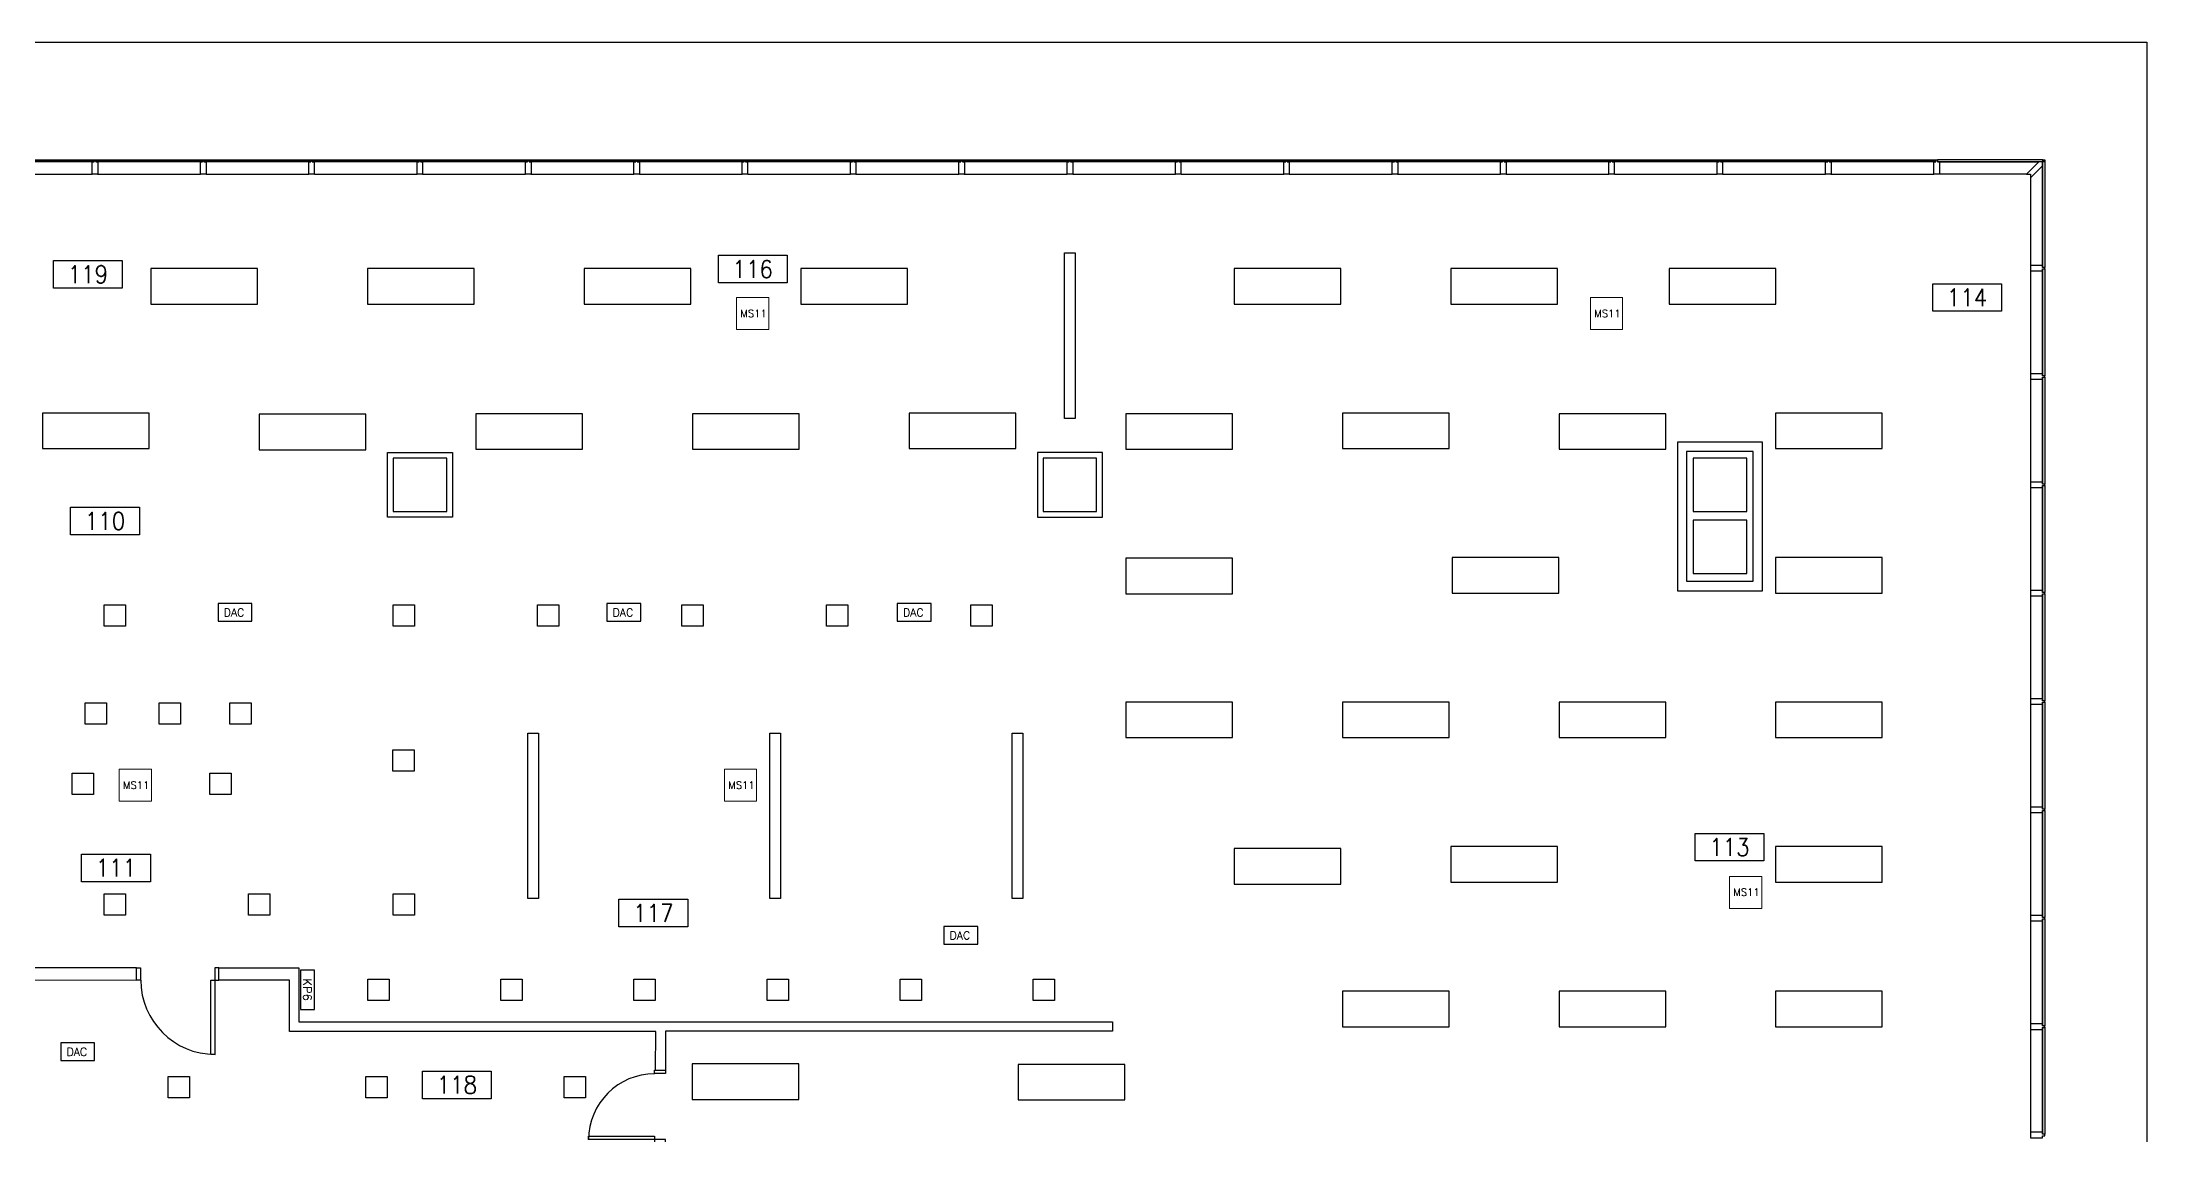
# Model space of a CAD drawing. Header units: feet. Extents: x 0 to 2667, y 0 to 1710.
# Drawn here: x 1483 to 2667, y 1095 to 1710 of the extents above; entities that cross this region are included whole.
import ezdxf
from ezdxf.enums import TextEntityAlignment as Align

# ---------------------------------------------------------------- set-up
doc = ezdxf.new("R2010")
doc.units = ezdxf.units.FT
doc.header["$LTSCALE"] = 400
doc.header["$MEASUREMENT"] = 0
doc.set_wipeout_variables(frame=1)
doc.layers.get('0').update_dxf_attribs({"color": 255})
for name, color, linetype in [('Doors', 7, 'Continuous'), ('FLT-FIXTURES', 3, 'Continuous'), ('FLT-PERIPHERALS', 6, 'Continuous')]:
    doc.layers.add(name, color=color, linetype=linetype)
doc.styles.add('MB M light', font='romans.shx', dxfattribs={"width": 0.9})
doc.styles.add('SIMPLEX', font='simplex.shx')
doc.styles.get("Standard").update_dxf_attribs({"font": 'romans.shx'})

# ---------------------------------------------------------------- blocks, each defined once
blk = doc.blocks.new('Mullion-Corner')
for p, q in [((-174, 174), (-227, 174)), ((-227, 174), (-59, 6)), ((-6, 59), (-174, 227)), ((-174, 227), (-174, 174)), ((-59, 6), (-6, 6)), ((-6, 6), (-6, 59))]:
    blk.add_line(p, q)
blk.add_lwpolyline([(26, -26), (0, -26), (0, 0), (26, 0)], close=True)
blk = doc.blocks.new('Mullion')
for p, q in [((-37.5, 6), (-37.5, 174)), ((-37.5, 174), (37.5, 174)), ((-9.5, 6), (-37.5, 6)), ((-9.5, -26), (-9.5, 6)), ((37.5, 6), (9.5, 6)), ((9.5, 6), (9.5, -26)), ((37.5, 174), (37.5, 6)), ((9.5, -26), (-9.5, -26))]:
    blk.add_line(p, q)
blk = doc.blocks.new('RecMullion')
for p, q in [((74048, -15082), (74048, -16507)), ((74216, -16507), (74216, -15082))]:
    blk.add_line(p, q)
blk = doc.blocks.new('MB M room tag')
at = {"style": 'MB M light', "width": 0.9}
for tag, p in [('ROOM2', (0, 8.07)), ('AREA2', (0, -4.24))]:
    blk.add_attdef(tag, text='', height=1.75, dxfattribs=at).set_placement(p, align=Align.MIDDLE)
blk.add_wipeout([(-4.76, 3.81), (-4.76, 0), (4.76, 0), (4.76, 3.81)])
blk.add_lwpolyline([(-4.76, 3.81), (4.76, 3.81), (4.76, 0), (-4.76, 0)], close=True)
for tag, p in [('ROOM1', (0, 5.5)), ('AREA1', (0, -1.67))]:
    blk.add_attdef(tag, text='', height=1.75, dxfattribs=at).set_placement(p, align=Align.MIDDLE)
blk.add_attdef('0000', text='', height=2.41, dxfattribs=at).set_placement((0, 1.9), align=Align.MIDDLE_CENTER)
blk = doc.blocks.new('36 INCH DOOR')
at = {"layer": 'Doors'}
for points in [[(165413, 116883), (165413, 117798), (165463, 117798), (165463, 116883)], [(165413, 116883), (165363, 116883), (165363, 116733), (165413, 116733)], [(166327, 116883), (166377, 116883), (166377, 116733), (166327, 116733)]]:
    blk.add_lwpolyline(points, close=True, dxfattribs=at)
blk.add_arc((165411, 116882), 915, 0.0266, 89.9734, dxfattribs=at)
blk = doc.blocks.new('FLT-A')
at = {"layer": 'FLT-FIXTURES'}
blk.add_lwpolyline([(0, 20), (60, 20), (60, 0), (0, 0)], close=True, dxfattribs=at)
blk = doc.blocks.new('FLT-LT1')
at = {"layer": 'FLT-FIXTURES'}
blk.add_lwpolyline([(0, 6), (93, 6), (93, 0), (0, 0)], close=True, dxfattribs=at)
blk = doc.blocks.new('FLT-LT10-DUMMY')
at = {"layer": 'FLT-FIXTURES'}
blk.add_lwpolyline([(0, 12), (12, 12), (12, 0), (0, 0)], close=True, dxfattribs=at)
blk = doc.blocks.new('FLT-MS12')
at = {"layer": 'FLT-PERIPHERALS', "lineweight": 0}
blk.add_lwpolyline([(0, 0), (18.1, 0), (18.1, 18), (0, 18)], close=True, dxfattribs=at)
at = {"layer": 'FLT-PERIPHERALS', "insert": (2.1, 11.2), "char_height": 4.14, "attachment_point": 1, "style": 'SIMPLEX'}
blk.add_mtext('MS11', dxfattribs=at)
blk = doc.blocks.new('FLT-DAC')
at = {"layer": 'FLT-FIXTURES', "insert": (3.2, 7.2), "char_height": 4.5, "attachment_point": 1, "bg_fill": 2}
blk.add_mtext('DAC', dxfattribs=at)
at = {"layer": 'FLT-FIXTURES'}
blk.add_lwpolyline([(0, 0), (19, 0), (19, 10), (0, 10)], close=True, dxfattribs=at)
blk = doc.blocks.new('FLT-KP6')
at = {"layer": 'FLT-PERIPHERALS', "insert": (4.6, 6.3), "char_height": 4.72, "attachment_point": 1, "bg_fill": 2}
blk.add_mtext('KP6', dxfattribs=at)
at = {"layer": 'FLT-PERIPHERALS'}
blk.add_lwpolyline([(22, 8), (0, 8), (0, 0), (22, 0)], close=True, dxfattribs=at)
blk = doc.blocks.new('FLT-LT6-DUMMY')
at = {"layer": 'FLT-FIXTURES'}
blk.add_lwpolyline([(0, 12), (12, 12), (12, 0), (0, 0)], close=True, dxfattribs=at)
blk = doc.blocks.new('FLT-LT11-DUMMY')
at = {"layer": 'FLT-FIXTURES'}
blk.add_lwpolyline([(0, 12), (12, 12), (12, 0), (0, 0)], close=True, dxfattribs=at)
blk = doc.blocks.new('FLT-LT5-DUMMY')
at = {"layer": 'FLT-FIXTURES'}
blk.add_lwpolyline([(0, 12), (12, 12), (12, 0), (0, 0)], close=True, dxfattribs=at)

msp = doc.modelspace()

# ---------------------------------------------------------------- linework, layer by layer
at = {"color": 255}
for p, q in [((2605.8, 1642.4), (2549.9, 1642.4)), ((2599, 1635.6), (2549.9, 1635.6)), ((2601.2, 1633.5), (2601.2, 1584.3))]:
    msp.add_line(p, q, dxfattribs=at)
for points in [[(1452.1, 1643.7), (1512.3, 1643.7), (1512.3, 1642.7), (1452.1, 1642.7)], [(1513.1, 1643.7), (1573.2, 1643.7), (1573.2, 1642.7), (1513.1, 1642.7)], [(1574, 1643.7), (1634.1, 1643.7), (1634.1, 1642.7), (1574, 1642.7)], [(1634.9, 1643.7), (1695.1, 1643.7), (1695.1, 1642.7), (1634.9, 1642.7)], [(1695.8, 1643.7), (1756, 1643.7), (1756, 1642.7), (1695.8, 1642.7)], [(1756.8, 1643.7), (1816.9, 1643.7), (1816.9, 1642.7), (1756.8, 1642.7)], [(1817.7, 1643.7), (1877.8, 1643.7), (1877.8, 1642.7), (1817.7, 1642.7)], [(1878.6, 1643.7), (1938.8, 1643.7), (1938.8, 1642.7), (1878.6, 1642.7)], [(1939.5, 1643.7), (1999.7, 1643.7), (1999.7, 1642.7), (1939.5, 1642.7)], [(2000.4, 1643.7), (2060.6, 1643.7), (2060.6, 1642.7), (2000.4, 1642.7)], [(2061.4, 1643.7), (2121.5, 1643.7), (2121.5, 1642.7), (2061.4, 1642.7)], [(2122.3, 1643.7), (2182.4, 1643.7), (2182.4, 1642.7), (2122.3, 1642.7)], [(2183.2, 1643.7), (2243.4, 1643.7), (2243.4, 1642.7), (2183.2, 1642.7)], [(2244.1, 1643.7), (2304.3, 1643.7), (2304.3, 1642.7), (2244.1, 1642.7)], [(2305.1, 1643.7), (2365.2, 1643.7), (2365.2, 1642.7), (2305.1, 1642.7)], [(2366, 1643.7), (2426.1, 1643.7), (2426.1, 1642.7), (2366, 1642.7)], [(2426.9, 1643.7), (2487.1, 1643.7), (2487.1, 1642.7), (2426.9, 1642.7)], [(2487.8, 1643.7), (2548, 1643.7), (2548, 1642.7), (2487.8, 1642.7)], [(2609.3, 1642.7), (2609.3, 1583.2), (2608.2, 1583.2), (2608.2, 1643.7), (2548.8, 1643.7), (2548.8, 1642.7)], [(2609.3, 1582.4), (2609.3, 1522.3), (2608.2, 1522.3), (2608.2, 1582.4)], [(2609.3, 1521.5), (2609.3, 1461.3), (2608.2, 1461.3), (2608.2, 1521.5)], [(2402.6, 1484.9), (2402.6, 1401.4), (2450.5, 1401.4), (2450.5, 1484.9)], [(2407.8, 1479.6), (2407.8, 1406.7), (2445.2, 1406.7), (2445.2, 1479.6)], [(1713.7, 1479.2), (1713.7, 1442.7), (1677.2, 1442.7), (1677.2, 1479.2)], [(1710.5, 1476), (1680.4, 1476), (1680.4, 1445.9), (1710.5, 1445.9)], [(2079.3, 1479.2), (2042.7, 1479.2), (2042.7, 1442.7), (2079.3, 1442.7)], [(2076, 1476), (2046, 1476), (2046, 1445.9), (2076, 1445.9)], [(2441.6, 1476), (2411.5, 1476), (2411.5, 1445.9), (2441.6, 1445.9)], [(2609.3, 1460.6), (2609.3, 1400.4), (2608.2, 1400.4), (2608.2, 1460.6)], [(2441.6, 1441), (2411.5, 1441), (2411.5, 1411), (2441.6, 1411)], [(2609.3, 1399.6), (2609.3, 1339.5), (2608.2, 1339.5), (2608.2, 1399.6)], [(2609.3, 1338.7), (2609.3, 1278.6), (2608.2, 1278.6), (2608.2, 1338.7)], [(2609.3, 1277.8), (2609.3, 1217.6), (2608.2, 1217.6), (2608.2, 1277.8)], [(2609.3, 1216.9), (2609.3, 1156.7), (2608.2, 1156.7), (2608.2, 1216.9)], [(2609.3, 1156), (2609.3, 1095.8), (2608.2, 1095.8), (2608.2, 1156)]]:
    msp.add_lwpolyline(points, close=True, dxfattribs=at)
msp.add_lwpolyline([(2608, 1584.3), (2608, 1640.3)], dxfattribs=at)
at = {"color": 255, "elevation": 0}
msp.add_lwpolyline([(1536, 1182.5), (1536, 1189.3), (1362.5, 1189.3), (1362.5, 1182.6)], close=True, dxfattribs=at)

# ---------------------------------------------------------------- block references
at = {"color": 255, "xscale": 0.0406158, "yscale": 0.0406158, "zscale": 0.0406158}
for name, p, rotation in [('RecMullion', (2123.7, 4650), 270), ('RecMullion', (2184.6, 4650), 270), ('RecMullion', (2245.6, 4650), 270), ('RecMullion', (2306.5, 4650), 270), ('RecMullion', (2367.4, 4650), 270), ('RecMullion', (2428.3, 4650), 270), ('RecMullion', (2489.3, 4650), 270), ('RecMullion', (2550.2, 4650), 270), ('RecMullion', (2611.1, 4650), 270), ('RecMullion', (2672, 4650), 270), ('RecMullion', (2733, 4650), 270), ('RecMullion', (2793.9, 4650), 270), ('RecMullion', (2854.8, 4650), 270), ('RecMullion', (2915.7, 4650), 270), ('RecMullion', (2976.7, 4650), 270), ('RecMullion', (3037.6, 4650), 270), ('RecMullion', (3098.5, 4650), 270), ('RecMullion', (3159.4, 4650), 270), ('Mullion-Corner', (2608.2, 1642.7), 89.99999999999999), ('RecMullion', (5615.5, 910.8), 180), ('RecMullion', (5615.5, 849.9), 180), ('RecMullion', (5615.5, 789), 180), ('RecMullion', (5615.5, 728.1), 180), ('RecMullion', (5615.5, 667.1), 180), ('RecMullion', (5615.5, 606.2), 180), ('RecMullion', (5615.5, 545.3), 180), ('RecMullion', (5615.5, 484.4), 180)]:
    msp.add_blockref(name, p, dxfattribs=dict(at, rotation=rotation))
at = {"color": 255, "extrusion": (0, 0, -1), "yscale": 0.0406158, "zscale": 0.0406158}
for p, xscale, rotation in [((-1512.7, 1642.7), -0.0406158, 180), ((-1573.6, 1642.7), -0.0406158, 180), ((-1634.5, 1642.7), -0.0406158, 180), ((-1695.4, 1642.7), -0.0406158, 180), ((-1756.4, 1642.7), -0.0406158, 180), ((-1817.3, 1642.7), -0.0406158, 180), ((-1878.2, 1642.7), -0.0406158, 180), ((-1939.1, 1642.7), -0.0406158, 180), ((-2000.1, 1642.7), -0.0406158, 180), ((-2061, 1642.7), -0.0406158, 180), ((-2121.9, 1642.7), -0.0406158, 180), ((-2182.8, 1642.7), -0.0406158, 180), ((-2243.8, 1642.7), -0.0406158, 180), ((-2304.7, 1642.7), -0.0406158, 180), ((-2365.6, 1642.7), -0.0406158, 180), ((-2426.5, 1642.7), -0.0406158, 180), ((-2487.5, 1642.7), -0.0406158, 180), ((-2548.4, 1642.7), -0.0406158, 180), ((-2608.2, 1582.8), 0.0406158, 270), ((-2608.2, 1521.9), 0.0406158, 270), ((-2608.2, 1461), 0.0406158, 270), ((-2608.2, 1400), 0.0406158, 270), ((-2608.2, 1339.1), 0.0406158, 270), ((-2608.2, 1278.2), 0.0406158, 270), ((-2608.2, 1217.3), 0.0406158, 270), ((-2608.2, 1156.3), 0.0406158, 270), ((-2608.2, 1095.4), 0.0406158, 270)]:
    msp.add_blockref('Mullion', p, dxfattribs=dict(at, xscale=xscale, rotation=rotation))
at = {"color": 255}
ref = msp.add_blockref('MB M room tag', (1508.7, 1571.5), dxfattribs=dict(at, xscale=4.06158, yscale=4.06158, zscale=4.06158))
ref.add_attrib('0000', '119', dxfattribs={"height": 9.81, "style": 'MB M light', "width": 0.9}).set_placement((1508.7, 1579.3), align=Align.MIDDLE_CENTER)
ref = msp.add_blockref('MB M room tag', (1882.6, 1574.5), dxfattribs=dict(at, xscale=4.06158, yscale=4.06158, zscale=4.06158))
ref.add_attrib('0000', '116', dxfattribs={"height": 9.81, "style": 'MB M light', "width": 0.9}).set_placement((1882.6, 1582.2), align=Align.MIDDLE_CENTER)
ref = msp.add_blockref('MB M room tag', (2565.5, 1558.5), dxfattribs=dict(at, xscale=4.06158, yscale=4.06158, zscale=4.06158))
ref.add_attrib('0000', '114', dxfattribs={"height": 9.81, "style": 'MB M light', "width": 0.9}).set_placement((2565.5, 1566.3), align=Align.MIDDLE_CENTER)
ref = msp.add_blockref('MB M room tag', (1518.3, 1432.9), dxfattribs=dict(at, xscale=4.06158, yscale=4.06158, zscale=4.06158))
ref.add_attrib('0000', '110', dxfattribs={"height": 9.81, "style": 'MB M light', "width": 0.9}).set_placement((1518.3, 1440.6), align=Align.MIDDLE_CENTER)
ref = msp.add_blockref('MB M room tag', (2431.9, 1249.5), dxfattribs=dict(at, xscale=4.06158, yscale=4.06158, zscale=4.06158))
ref.add_attrib('0000', '113', dxfattribs={"height": 9.81, "style": 'MB M light', "width": 0.9}).set_placement((2431.9, 1257.2), align=Align.MIDDLE_CENTER)
ref = msp.add_blockref('MB M room tag', (1524.5, 1237.8), dxfattribs=dict(at, xscale=4.06158, yscale=4.06158, zscale=4.06158))
ref.add_attrib('0000', '111', dxfattribs={"height": 9.81, "style": 'MB M light', "width": 0.9}).set_placement((1524.5, 1245.6), align=Align.MIDDLE_CENTER)
ref = msp.add_blockref('MB M room tag', (1826.7, 1212.5), dxfattribs=dict(at, xscale=4.06158, yscale=4.06158, zscale=4.06158))
ref.add_attrib('0000', '117', dxfattribs={"height": 9.81, "style": 'MB M light', "width": 0.9}).set_placement((1826.7, 1220.2), align=Align.MIDDLE_CENTER)
ref = msp.add_blockref('MB M room tag', (1716.2, 1115.8), dxfattribs=dict(at, xscale=4.06158, yscale=4.06158, zscale=4.06158))
ref.add_attrib('0000', '118', dxfattribs={"height": 9.81, "style": 'MB M light', "width": 0.9}).set_placement((1716.2, 1123.6), align=Align.MIDDLE_CENTER)
at = {"layer": 'Doors', "color": 255, "lineweight": 0}
for p, xscale, yscale, zscale, rotation in [((9138.3, 6523.2), 0.045692775, 0.045692775, 0.045692775, 180), ((6574.7, -5625.6), 0.0406158, 0.0406158, 0.0406158, 89.99999999999999)]:
    msp.add_blockref('36 INCH DOOR', p, dxfattribs=dict(at, xscale=xscale, yscale=yscale, zscale=zscale, rotation=rotation))
at = {"layer": 'FLT-FIXTURES', "rotation": 270}
for name, p in [('FLT-LT1', (2057.9, 1591.3)), ('FLT-LT10-DUMMY', (1517.9, 1393.5)), ('FLT-LT10-DUMMY', (1680.4, 1393.5)), ('FLT-LT10-DUMMY', (1761.6, 1393.5)), ('FLT-LT10-DUMMY', (1842.8, 1393.5)), ('FLT-LT10-DUMMY', (1924, 1393.5)), ('FLT-LT10-DUMMY', (2005.3, 1393.5)), ('FLT-LT5-DUMMY', (1507.1, 1338.3)), ('FLT-LT5-DUMMY', (1548.8, 1338.3)), ('FLT-LT5-DUMMY', (1588.6, 1338.3)), ('FLT-LT1', (1756.1, 1321.4)), ('FLT-LT1', (1892.3, 1321.4)), ('FLT-LT1', (2028.5, 1321.4)), ('FLT-LT10-DUMMY', (1680.1, 1312)), ('FLT-LT11-DUMMY', (1499.8, 1298.9)), ('FLT-LT11-DUMMY', (1577.3, 1298.9)), ('FLT-LT10-DUMMY', (1517.9, 1231)), ('FLT-LT10-DUMMY', (1599.1, 1231)), ('FLT-LT10-DUMMY', (1680.4, 1231)), ('FLT-LT6-DUMMY', (1666.2, 1183.1)), ('FLT-LT6-DUMMY', (1741, 1183.1)), ('FLT-LT6-DUMMY', (1815.8, 1183.1)), ('FLT-LT6-DUMMY', (1890.7, 1183.1)), ('FLT-LT6-DUMMY', (1965.5, 1183.1)), ('FLT-LT6-DUMMY', (2040.3, 1183.1)), ('FLT-LT6-DUMMY', (1553.8, 1128.2)), ('FLT-LT6-DUMMY', (1665.1, 1128.2)), ('FLT-LT6-DUMMY', (1776.5, 1128.2))]:
    msp.add_blockref(name, p, dxfattribs=at)
at = {"layer": 'FLT-FIXTURES', "xscale": -1, "rotation": 180}
for p in [(1544.1, 1582.5), (1665.9, 1582.5), (1787.8, 1582.5), (1909.6, 1582.5), (2153.3, 1582.5), (2275.1, 1582.5), (2397.9, 1582.5), (1483.1, 1501.3), (1605, 1500.6), (1726.8, 1500.9), (1848.7, 1500.9), (1970.5, 1501.3), (2092.4, 1500.9), (2214.2, 1501.3), (2336.1, 1500.9), (2457.8, 1501.3), (2092.4, 1419.7), (2276, 1420), (2457.8, 1420), (2092.4, 1338.8), (2214.2, 1338.8), (2336.1, 1338.8), (2457.8, 1338.8), (2153.3, 1256.4), (2275.2, 1257.6), (2457.8, 1257.6), (2214.3, 1176.3), (2336.1, 1176.3), (2457.8, 1176.3), (1848.6, 1135.4), (2031.8, 1135.1)]:
    msp.add_blockref('FLT-A', p, dxfattribs=at)
at = {"layer": 'FLT-FIXTURES'}
for p in [(1581.9, 1384.2), (1800.6, 1384.2), (1963.9, 1384.2), (1990.1, 1202.7), (1493.5, 1137.2)]:
    msp.add_blockref('FLT-DAC', p, dxfattribs=at)
at = {"layer": 'FLT-PERIPHERALS'}
for p in [(1873.5, 1548.2), (2353.7, 1548.2), (1526.3, 1283), (1866.7, 1283), (2431.9, 1222.8)]:
    msp.add_blockref('FLT-MS12', p, dxfattribs=at)
at = {"layer": 'FLT-PERIPHERALS', "rotation": 270}
msp.add_blockref('FLT-KP6', (1628.2, 1188), dxfattribs=at)

# ---------------------------------------------------------------- next in the draw order: linework, layer by layer
at = {"color": 255}
msp.add_lwpolyline([(2666.6, 1709.9), (2666.6, 0), (0, 0), (0, 1709.9)], close=True, dxfattribs=at)
msp.add_lwpolyline([(1827.9, 1131.9), (1828.1, 1153.6), (1622, 1153.6), (1622, 1182.5), (1582.4, 1182.5), (1582.4, 1189.3), (1627.3, 1189.3), (1627.3, 1159), (2084.9, 1159), (2084.9, 1153.8), (1833.5, 1153.8), (1833.5, 1130.9)], dxfattribs=at)

doc.saveas('drawing.dxf')
